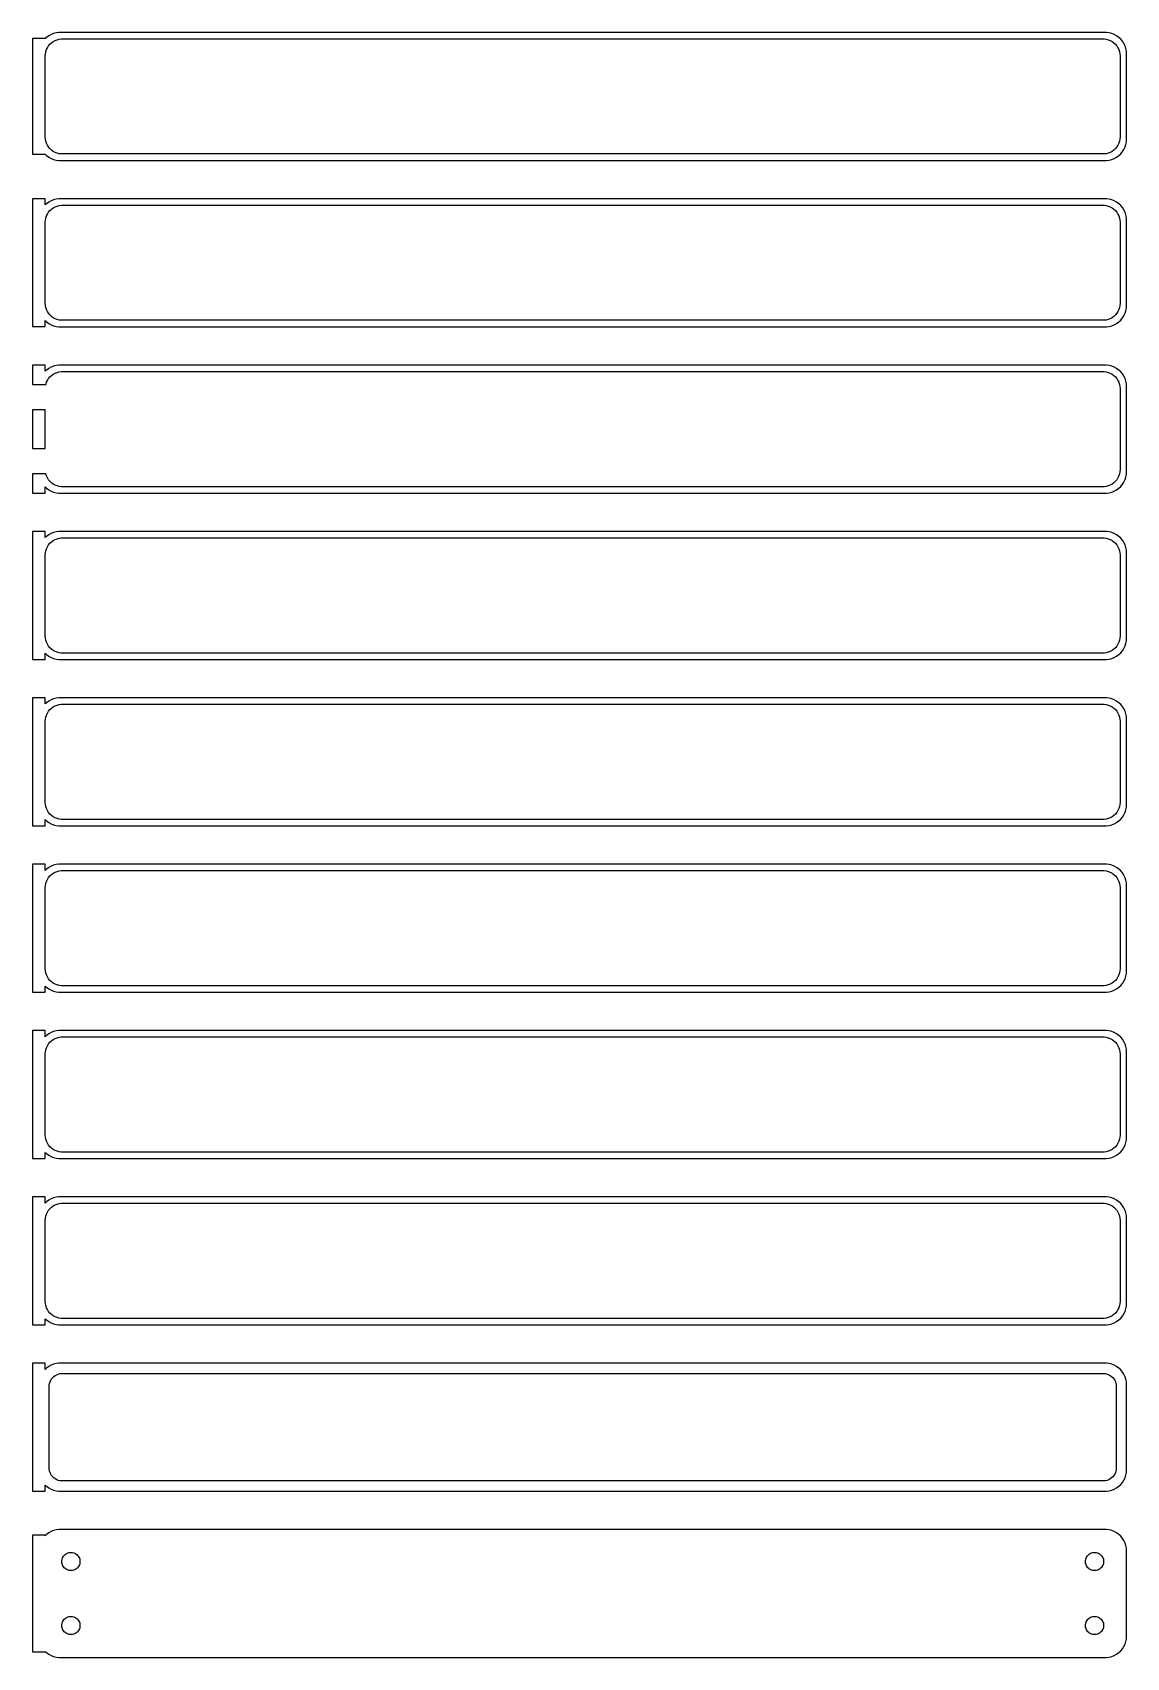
# Model space of a CAD drawing. Header units: metres. Extents: x -129 to 128, y 375 to 756.
import ezdxf

# ---------------------------------------------------------------- set-up
doc = ezdxf.new("R2010")
doc.units = ezdxf.units.M

msp = doc.modelspace()

# ---------------------------------------------------------------- linework, layer by layer
for p, q in [((-126, 754.559), (-129, 754.559)), ((-129, 754.559), (-129, 727.441)), ((-125.687, 754.853), (-126, 754.559)), ((-125.179, 755.222), (-125.687, 754.853)), ((-124.629, 755.524), (-125.179, 755.222)), ((-124.045, 755.755), (-124.629, 755.524)), ((-123.437, 755.911), (-124.045, 755.755)), ((-122.814, 755.99), (-123.437, 755.911)), ((-123.236, 754.304), (-122.75, 754.429)), ((122.814, 755.99), (-122.814, 755.99)), ((-122.75, 754.429), (-122.251, 754.492)), ((-122.251, 754.492), (122.251, 754.492)), ((122.251, 754.492), (122.75, 754.429)), ((122.75, 754.429), (123.236, 754.304)), ((123.437, 755.911), (122.814, 755.99)), ((124.045, 755.755), (123.437, 755.911)), ((124.629, 755.524), (124.045, 755.755)), ((125.179, 755.222), (124.629, 755.524)), ((125.687, 754.853), (125.179, 755.222)), ((126.145, 754.423), (125.687, 754.853)), ((126.545, 753.939), (126.145, 754.423)), ((-126, 750.5), (-125.968, 751.001)), ((-125.968, 751.001), (-125.874, 751.495)), ((-125.874, 751.495), (-125.719, 751.972)), ((-125.719, 751.972), (-125.505, 752.427)), ((-125.505, 752.427), (-125.236, 752.851)), ((-125.236, 752.851), (-124.916, 753.238)), ((-124.916, 753.238), (-124.55, 753.582)), ((-124.55, 753.582), (-124.143, 753.877)), ((-124.143, 753.877), (-123.703, 754.119)), ((-123.703, 754.119), (-123.236, 754.304)), ((123.236, 754.304), (123.703, 754.119)), ((123.703, 754.119), (124.143, 753.877)), ((124.143, 753.877), (124.55, 753.582)), ((124.55, 753.582), (124.916, 753.238)), ((124.916, 753.238), (125.236, 752.851)), ((125.236, 752.851), (125.505, 752.427)), ((125.505, 752.427), (125.719, 751.972)), ((125.719, 751.972), (125.874, 751.495)), ((125.874, 751.495), (125.968, 751.001)), ((125.968, 751.001), (126, 750.5)), ((126.882, 753.409), (126.545, 753.939)), ((127.149, 752.841), (126.882, 753.409)), ((127.343, 752.243), (127.149, 752.841)), ((127.461, 751.627), (127.343, 752.243)), ((127.5, 751), (127.461, 751.627)), ((127.5, 731), (127.5, 751)), ((-126, 731.5), (-126, 750.5)), ((126, 750.5), (126, 731.5)), ((-125.968, 730.999), (-126, 731.5)), ((126, 731.5), (125.968, 730.999)), ((-125.874, 730.505), (-125.968, 730.999)), ((-125.719, 730.028), (-125.874, 730.505)), ((-125.505, 729.573), (-125.719, 730.028)), ((-125.236, 729.149), (-125.505, 729.573)), ((-124.916, 728.762), (-125.236, 729.149)), ((-124.55, 728.418), (-124.916, 728.762)), ((-124.143, 728.123), (-124.55, 728.418)), ((-123.703, 727.881), (-124.143, 728.123)), ((-123.236, 727.696), (-123.703, 727.881)), ((-122.75, 727.571), (-123.236, 727.696)), ((123.236, 727.696), (122.75, 727.571)), ((123.703, 727.881), (123.236, 727.696)), ((124.143, 728.123), (123.703, 727.881)), ((124.55, 728.418), (124.143, 728.123)), ((124.916, 728.762), (124.55, 728.418)), ((125.236, 729.149), (124.916, 728.762)), ((125.505, 729.573), (125.236, 729.149)), ((125.719, 730.028), (125.505, 729.573)), ((125.874, 730.505), (125.719, 730.028)), ((125.968, 730.999), (125.874, 730.505)), ((126.145, 727.577), (126.545, 728.061)), ((126.545, 728.061), (126.882, 728.591)), ((126.882, 728.591), (127.149, 729.159)), ((127.149, 729.159), (127.343, 729.757)), ((127.343, 729.757), (127.461, 730.373)), ((127.461, 730.373), (127.5, 731)), ((-129, 727.441), (-126, 727.441)), ((-126, 727.441), (-125.687, 727.147)), ((-125.687, 727.147), (-125.179, 726.778)), ((-125.179, 726.778), (-124.629, 726.476)), ((-124.629, 726.476), (-124.045, 726.245)), ((-124.045, 726.245), (-123.437, 726.089)), ((-123.437, 726.089), (-122.814, 726.01)), ((-122.814, 726.01), (122.814, 726.01)), ((-122.251, 727.508), (-122.75, 727.571)), ((122.251, 727.508), (-122.251, 727.508)), ((122.75, 727.571), (122.251, 727.508)), ((122.814, 726.01), (123.437, 726.089)), ((123.437, 726.089), (124.045, 726.245)), ((124.045, 726.245), (124.629, 726.476)), ((124.629, 726.476), (125.179, 726.778)), ((125.179, 726.778), (125.687, 727.147)), ((125.687, 727.147), (126.145, 727.577)), ((-126, 716.967), (-129, 716.967)), ((-129, 716.967), (-129, 687.033)), ((-126, 715.559), (-126, 716.967)), ((-124.629, 716.524), (-125.179, 716.222)), ((-124.045, 716.755), (-124.629, 716.524)), ((-123.437, 716.911), (-124.045, 716.755)), ((-122.814, 716.99), (-123.437, 716.911)), ((122.814, 716.99), (-122.814, 716.99)), ((123.437, 716.911), (122.814, 716.99)), ((124.045, 716.755), (123.437, 716.911)), ((124.629, 716.524), (124.045, 716.755)), ((125.179, 716.222), (124.629, 716.524)), ((-125.687, 715.853), (-126, 715.559)), ((-125.968, 712.001), (-125.874, 712.495)), ((-125.874, 712.495), (-125.719, 712.972)), ((-125.719, 712.972), (-125.505, 713.427)), ((-125.179, 716.222), (-125.687, 715.853)), ((-125.505, 713.427), (-125.236, 713.851)), ((-125.236, 713.851), (-124.916, 714.238)), ((-124.916, 714.238), (-124.55, 714.582)), ((-124.55, 714.582), (-124.143, 714.877)), ((-124.143, 714.877), (-123.703, 715.119)), ((-123.703, 715.119), (-123.236, 715.304)), ((-123.236, 715.304), (-122.75, 715.429)), ((-122.75, 715.429), (-122.251, 715.492)), ((-122.251, 715.492), (122.251, 715.492)), ((122.251, 715.492), (122.75, 715.429)), ((122.75, 715.429), (123.236, 715.304)), ((123.236, 715.304), (123.703, 715.119)), ((123.703, 715.119), (124.143, 714.877)), ((124.143, 714.877), (124.55, 714.582)), ((124.55, 714.582), (124.916, 714.238)), ((124.916, 714.238), (125.236, 713.851)), ((125.687, 715.853), (125.179, 716.222)), ((125.236, 713.851), (125.505, 713.427)), ((125.505, 713.427), (125.719, 712.972)), ((126.145, 715.423), (125.687, 715.853)), ((125.719, 712.972), (125.874, 712.495)), ((125.874, 712.495), (125.968, 712.001)), ((126.545, 714.939), (126.145, 715.423)), ((126.882, 714.409), (126.545, 714.939)), ((127.149, 713.841), (126.882, 714.409)), ((127.343, 713.243), (127.149, 713.841)), ((127.461, 712.627), (127.343, 713.243)), ((127.5, 712), (127.461, 712.627)), ((-126, 711.5), (-125.968, 712.001)), ((-126, 692.5), (-126, 711.5)), ((125.968, 712.001), (126, 711.5)), ((126, 711.5), (126, 692.5)), ((127.5, 692), (127.5, 712)), ((-125.968, 691.999), (-126, 692.5)), ((-125.874, 691.505), (-125.968, 691.999)), ((-125.719, 691.028), (-125.874, 691.505)), ((-125.505, 690.573), (-125.719, 691.028)), ((-125.236, 690.149), (-125.505, 690.573)), ((-124.916, 689.762), (-125.236, 690.149)), ((-124.55, 689.418), (-124.916, 689.762)), ((124.916, 689.762), (124.55, 689.418)), ((125.236, 690.149), (124.916, 689.762)), ((125.505, 690.573), (125.236, 690.149)), ((125.719, 691.028), (125.505, 690.573)), ((125.874, 691.505), (125.719, 691.028)), ((125.968, 691.999), (125.874, 691.505)), ((126, 692.5), (125.968, 691.999)), ((126.545, 689.061), (126.882, 689.591)), ((126.882, 689.591), (127.149, 690.159)), ((127.149, 690.159), (127.343, 690.757)), ((127.343, 690.757), (127.461, 691.373)), ((127.461, 691.373), (127.5, 692)), ((-129, 687.033), (-126, 687.033)), ((-126, 687.033), (-126, 688.441)), ((-126, 688.441), (-125.687, 688.147)), ((-125.687, 688.147), (-125.179, 687.778)), ((-125.179, 687.778), (-124.629, 687.476)), ((-124.629, 687.476), (-124.045, 687.245)), ((-124.143, 689.123), (-124.55, 689.418)), ((-123.703, 688.881), (-124.143, 689.123)), ((-124.045, 687.245), (-123.437, 687.089)), ((-123.236, 688.696), (-123.703, 688.881)), ((-123.437, 687.089), (-122.814, 687.01)), ((-122.75, 688.571), (-123.236, 688.696)), ((-122.814, 687.01), (122.814, 687.01)), ((-122.251, 688.508), (-122.75, 688.571)), ((122.251, 688.508), (-122.251, 688.508)), ((122.75, 688.571), (122.251, 688.508)), ((123.236, 688.696), (122.75, 688.571)), ((122.814, 687.01), (123.437, 687.089)), ((123.703, 688.881), (123.236, 688.696)), ((123.437, 687.089), (124.045, 687.245)), ((124.143, 689.123), (123.703, 688.881)), ((124.045, 687.245), (124.629, 687.476)), ((124.55, 689.418), (124.143, 689.123)), ((124.629, 687.476), (125.179, 687.778)), ((125.179, 687.778), (125.687, 688.147)), ((125.687, 688.147), (126.145, 688.577)), ((126.145, 688.577), (126.545, 689.061)), ((-126, 677.99), (-129, 677.99)), ((-129, 677.99), (-129, 673.494)), ((-126, 676.559), (-126, 677.99)), ((-125.687, 676.853), (-126, 676.559)), ((-125.719, 673.972), (-125.505, 674.427)), ((-125.179, 677.222), (-125.687, 676.853)), ((-125.505, 674.427), (-125.236, 674.851)), ((-125.236, 674.851), (-124.916, 675.238)), ((-124.629, 677.524), (-125.179, 677.222)), ((-124.916, 675.238), (-124.55, 675.582)), ((-124.045, 677.755), (-124.629, 677.524)), ((-124.55, 675.582), (-124.143, 675.877)), ((-124.143, 675.877), (-123.703, 676.119)), ((-123.437, 677.911), (-124.045, 677.755)), ((-123.703, 676.119), (-123.236, 676.304)), ((-122.814, 677.99), (-123.437, 677.911)), ((-123.236, 676.304), (-122.75, 676.429)), ((122.814, 677.99), (-122.814, 677.99)), ((-122.75, 676.429), (-122.251, 676.492)), ((-122.251, 676.492), (122.251, 676.492)), ((122.251, 676.492), (122.75, 676.429)), ((122.75, 676.429), (123.236, 676.304)), ((123.437, 677.911), (122.814, 677.99)), ((123.236, 676.304), (123.703, 676.119)), ((124.045, 677.755), (123.437, 677.911)), ((123.703, 676.119), (124.143, 675.877)), ((124.629, 677.524), (124.045, 677.755)), ((124.143, 675.877), (124.55, 675.582)), ((124.55, 675.582), (124.916, 675.238)), ((125.179, 677.222), (124.629, 677.524)), ((124.916, 675.238), (125.236, 674.851)), ((125.687, 676.853), (125.179, 677.222)), ((125.236, 674.851), (125.505, 674.427)), ((125.505, 674.427), (125.719, 673.972)), ((126.145, 676.423), (125.687, 676.853)), ((126.545, 675.939), (126.145, 676.423)), ((126.882, 675.409), (126.545, 675.939)), ((127.149, 674.841), (126.882, 675.409)), ((127.343, 674.243), (127.149, 674.841)), ((-129, 673.494), (-125.874, 673.494)), ((-125.874, 673.495), (-125.719, 673.972)), ((-125.874, 673.494), (-125.874, 673.495)), ((125.719, 673.972), (125.874, 673.495)), ((125.874, 673.495), (125.968, 673.001)), ((125.968, 673.001), (126, 672.5)), ((126, 672.5), (126, 653.5)), ((127.461, 673.627), (127.343, 674.243)), ((127.5, 673), (127.461, 673.627)), ((127.5, 653), (127.5, 673)), ((-126, 667.506), (-129, 667.506)), ((-129, 667.506), (-129, 658.494)), ((-126, 658.494), (-126, 667.506)), ((-129, 658.494), (-126, 658.494)), ((-125.874, 652.506), (-129, 652.506)), ((-129, 652.506), (-129, 648.01)), ((-125.874, 652.505), (-125.874, 652.506)), ((-125.719, 652.028), (-125.874, 652.505)), ((-125.505, 651.573), (-125.719, 652.028)), ((-125.236, 651.149), (-125.505, 651.573)), ((125.505, 651.573), (125.236, 651.149)), ((125.719, 652.028), (125.505, 651.573)), ((125.874, 652.505), (125.719, 652.028)), ((125.968, 652.999), (125.874, 652.505)), ((126, 653.5), (125.968, 652.999)), ((127.149, 651.159), (127.343, 651.757)), ((127.343, 651.757), (127.461, 652.373)), ((127.461, 652.373), (127.5, 653)), ((-129, 648.01), (-126, 648.01)), ((-126, 649.441), (-125.687, 649.147)), ((-126, 648.01), (-126, 649.441)), ((-125.687, 649.147), (-125.179, 648.778)), ((-124.916, 650.762), (-125.236, 651.149)), ((-125.179, 648.778), (-124.629, 648.476)), ((-124.55, 650.418), (-124.916, 650.762)), ((-124.629, 648.476), (-124.045, 648.245)), ((-124.143, 650.123), (-124.55, 650.418)), ((-123.703, 649.881), (-124.143, 650.123)), ((-124.045, 648.245), (-123.437, 648.089)), ((-123.236, 649.696), (-123.703, 649.881)), ((-123.437, 648.089), (-122.814, 648.01)), ((-122.75, 649.571), (-123.236, 649.696)), ((-122.814, 648.01), (122.814, 648.01)), ((-122.251, 649.508), (-122.75, 649.571)), ((122.251, 649.508), (-122.251, 649.508)), ((122.75, 649.571), (122.251, 649.508)), ((123.236, 649.696), (122.75, 649.571)), ((122.814, 648.01), (123.437, 648.089)), ((123.703, 649.881), (123.236, 649.696)), ((123.437, 648.089), (124.045, 648.245)), ((124.143, 650.123), (123.703, 649.881)), ((124.045, 648.245), (124.629, 648.476)), ((124.55, 650.418), (124.143, 650.123)), ((124.916, 650.762), (124.55, 650.418)), ((124.629, 648.476), (125.179, 648.778)), ((125.236, 651.149), (124.916, 650.762)), ((125.179, 648.778), (125.687, 649.147)), ((125.687, 649.147), (126.145, 649.577)), ((126.145, 649.577), (126.545, 650.061)), ((126.545, 650.061), (126.882, 650.591)), ((126.882, 650.591), (127.149, 651.159)), ((-126, 638.99), (-129, 638.99)), ((-129, 638.99), (-129, 609.01)), ((-126, 637.559), (-126, 638.99)), ((-125.687, 637.853), (-126, 637.559)), ((-125.179, 638.222), (-125.687, 637.853)), ((-125.236, 635.851), (-124.916, 636.238)), ((-124.629, 638.524), (-125.179, 638.222)), ((-124.916, 636.238), (-124.55, 636.582)), ((-124.045, 638.755), (-124.629, 638.524)), ((-124.55, 636.582), (-124.143, 636.877)), ((-124.143, 636.877), (-123.703, 637.119)), ((-123.437, 638.911), (-124.045, 638.755)), ((-123.703, 637.119), (-123.236, 637.304)), ((-122.814, 638.99), (-123.437, 638.911)), ((-123.236, 637.304), (-122.75, 637.429)), ((122.814, 638.99), (-122.814, 638.99)), ((-122.75, 637.429), (-122.251, 637.492)), ((-122.251, 637.492), (122.251, 637.492)), ((122.251, 637.492), (122.75, 637.429)), ((122.75, 637.429), (123.236, 637.304)), ((123.437, 638.911), (122.814, 638.99)), ((123.236, 637.304), (123.703, 637.119)), ((124.045, 638.755), (123.437, 638.911)), ((123.703, 637.119), (124.143, 636.877)), ((124.629, 638.524), (124.045, 638.755)), ((124.143, 636.877), (124.55, 636.582)), ((124.55, 636.582), (124.916, 636.238)), ((125.179, 638.222), (124.629, 638.524)), ((124.916, 636.238), (125.236, 635.851)), ((125.687, 637.853), (125.179, 638.222)), ((126.145, 637.423), (125.687, 637.853)), ((126.545, 636.939), (126.145, 637.423)), ((126.882, 636.409), (126.545, 636.939)), ((127.149, 635.841), (126.882, 636.409)), ((-126, 633.5), (-125.968, 634.001)), ((-126, 614.5), (-126, 633.5)), ((-125.968, 634.001), (-125.874, 634.495)), ((-125.874, 634.495), (-125.719, 634.972)), ((-125.719, 634.972), (-125.505, 635.427)), ((-125.505, 635.427), (-125.236, 635.851)), ((125.236, 635.851), (125.505, 635.427)), ((125.505, 635.427), (125.719, 634.972)), ((125.719, 634.972), (125.874, 634.495)), ((125.874, 634.495), (125.968, 634.001)), ((125.968, 634.001), (126, 633.5)), ((126, 633.5), (126, 614.5)), ((127.343, 635.243), (127.149, 635.841)), ((127.461, 634.627), (127.343, 635.243)), ((127.5, 634), (127.461, 634.627)), ((127.5, 614), (127.5, 634)), ((-125.968, 613.999), (-126, 614.5)), ((-125.874, 613.505), (-125.968, 613.999)), ((-125.719, 613.028), (-125.874, 613.505)), ((125.874, 613.505), (125.719, 613.028)), ((125.968, 613.999), (125.874, 613.505)), ((126, 614.5), (125.968, 613.999)), ((127.461, 613.373), (127.5, 614)), ((-126, 610.441), (-125.687, 610.147)), ((-126, 609.01), (-126, 610.441)), ((-125.505, 612.573), (-125.719, 613.028)), ((-125.687, 610.147), (-125.179, 609.778)), ((-125.236, 612.149), (-125.505, 612.573)), ((-124.916, 611.762), (-125.236, 612.149)), ((-125.179, 609.778), (-124.629, 609.476)), ((-124.55, 611.418), (-124.916, 611.762)), ((-124.143, 611.123), (-124.55, 611.418)), ((-123.703, 610.881), (-124.143, 611.123)), ((-123.236, 610.696), (-123.703, 610.881)), ((-122.75, 610.571), (-123.236, 610.696)), ((-122.251, 610.508), (-122.75, 610.571)), ((122.251, 610.508), (-122.251, 610.508)), ((122.75, 610.571), (122.251, 610.508)), ((123.236, 610.696), (122.75, 610.571)), ((123.703, 610.881), (123.236, 610.696)), ((124.143, 611.123), (123.703, 610.881)), ((124.55, 611.418), (124.143, 611.123)), ((124.916, 611.762), (124.55, 611.418)), ((124.629, 609.476), (125.179, 609.778)), ((125.236, 612.149), (124.916, 611.762)), ((125.179, 609.778), (125.687, 610.147)), ((125.505, 612.573), (125.236, 612.149)), ((125.719, 613.028), (125.505, 612.573)), ((125.687, 610.147), (126.145, 610.577)), ((126.145, 610.577), (126.545, 611.061)), ((126.545, 611.061), (126.882, 611.591)), ((126.882, 611.591), (127.149, 612.159)), ((127.149, 612.159), (127.343, 612.757)), ((127.343, 612.757), (127.461, 613.373)), ((-129, 609.01), (-126, 609.01)), ((-124.629, 609.476), (-124.045, 609.245)), ((-124.045, 609.245), (-123.437, 609.089)), ((-123.437, 609.089), (-122.814, 609.01)), ((-122.814, 609.01), (122.814, 609.01)), ((122.814, 609.01), (123.437, 609.089)), ((123.437, 609.089), (124.045, 609.245)), ((124.045, 609.245), (124.629, 609.476)), ((-126, 599.99), (-129, 599.99)), ((-129, 599.99), (-129, 570.01)), ((-126, 598.559), (-126, 599.99)), ((-125.687, 598.853), (-126, 598.559)), ((-125.179, 599.222), (-125.687, 598.853)), ((-124.629, 599.524), (-125.179, 599.222)), ((-124.045, 599.755), (-124.629, 599.524)), ((-123.437, 599.911), (-124.045, 599.755)), ((-123.703, 598.119), (-123.236, 598.304)), ((-122.814, 599.99), (-123.437, 599.911)), ((-123.236, 598.304), (-122.75, 598.429)), ((122.814, 599.99), (-122.814, 599.99)), ((-122.75, 598.429), (-122.251, 598.492)), ((-122.251, 598.492), (122.251, 598.492)), ((122.251, 598.492), (122.75, 598.429)), ((122.75, 598.429), (123.236, 598.304)), ((123.437, 599.911), (122.814, 599.99)), ((123.236, 598.304), (123.703, 598.119)), ((124.045, 599.755), (123.437, 599.911)), ((124.629, 599.524), (124.045, 599.755)), ((125.179, 599.222), (124.629, 599.524)), ((125.687, 598.853), (125.179, 599.222)), ((126.145, 598.423), (125.687, 598.853)), ((126.545, 597.939), (126.145, 598.423)), ((-126, 594.5), (-125.968, 595.001)), ((-126, 575.5), (-126, 594.5)), ((-125.968, 595.001), (-125.874, 595.495)), ((-125.874, 595.495), (-125.719, 595.972)), ((-125.719, 595.972), (-125.505, 596.427)), ((-125.505, 596.427), (-125.236, 596.851)), ((-125.236, 596.851), (-124.916, 597.238)), ((-124.916, 597.238), (-124.55, 597.582)), ((-124.55, 597.582), (-124.143, 597.877)), ((-124.143, 597.877), (-123.703, 598.119)), ((123.703, 598.119), (124.143, 597.877)), ((124.143, 597.877), (124.55, 597.582)), ((124.55, 597.582), (124.916, 597.238)), ((124.916, 597.238), (125.236, 596.851)), ((125.236, 596.851), (125.505, 596.427)), ((125.505, 596.427), (125.719, 595.972)), ((125.719, 595.972), (125.874, 595.495)), ((125.874, 595.495), (125.968, 595.001)), ((125.968, 595.001), (126, 594.5)), ((126, 594.5), (126, 575.5)), ((126.882, 597.409), (126.545, 597.939)), ((127.149, 596.841), (126.882, 597.409)), ((127.343, 596.243), (127.149, 596.841)), ((127.461, 595.627), (127.343, 596.243)), ((127.5, 595), (127.461, 595.627)), ((127.5, 575), (127.5, 595)), ((-125.968, 574.999), (-126, 575.5)), ((126, 575.5), (125.968, 574.999)), ((-125.874, 574.505), (-125.968, 574.999)), ((-125.719, 574.028), (-125.874, 574.505)), ((-125.505, 573.573), (-125.719, 574.028)), ((-125.236, 573.149), (-125.505, 573.573)), ((-124.916, 572.762), (-125.236, 573.149)), ((-124.55, 572.418), (-124.916, 572.762)), ((-124.143, 572.123), (-124.55, 572.418)), ((-123.703, 571.881), (-124.143, 572.123)), ((-123.236, 571.696), (-123.703, 571.881)), ((-122.75, 571.571), (-123.236, 571.696)), ((-122.251, 571.508), (-122.75, 571.571)), ((122.251, 571.508), (-122.251, 571.508)), ((122.75, 571.571), (122.251, 571.508)), ((123.236, 571.696), (122.75, 571.571)), ((123.703, 571.881), (123.236, 571.696)), ((124.143, 572.123), (123.703, 571.881)), ((124.55, 572.418), (124.143, 572.123)), ((124.916, 572.762), (124.55, 572.418)), ((125.236, 573.149), (124.916, 572.762)), ((125.505, 573.573), (125.236, 573.149)), ((125.719, 574.028), (125.505, 573.573)), ((125.687, 571.147), (126.145, 571.577)), ((125.874, 574.505), (125.719, 574.028)), ((125.968, 574.999), (125.874, 574.505)), ((126.145, 571.577), (126.545, 572.061)), ((126.545, 572.061), (126.882, 572.591)), ((126.882, 572.591), (127.149, 573.159)), ((127.149, 573.159), (127.343, 573.757)), ((127.343, 573.757), (127.461, 574.373)), ((127.461, 574.373), (127.5, 575)), ((-129, 570.01), (-126, 570.01)), ((-126, 571.441), (-125.687, 571.147)), ((-126, 570.01), (-126, 571.441)), ((-125.687, 571.147), (-125.179, 570.778)), ((-125.179, 570.778), (-124.629, 570.476)), ((-124.629, 570.476), (-124.045, 570.245)), ((-124.045, 570.245), (-123.437, 570.089)), ((-123.437, 570.089), (-122.814, 570.01)), ((-122.814, 570.01), (122.814, 570.01)), ((122.814, 570.01), (123.437, 570.089)), ((123.437, 570.089), (124.045, 570.245)), ((124.045, 570.245), (124.629, 570.476)), ((124.629, 570.476), (125.179, 570.778)), ((125.179, 570.778), (125.687, 571.147)), ((-126, 560.99), (-129, 560.99)), ((-129, 560.99), (-129, 531.01)), ((-126, 559.559), (-126, 560.99)), ((-125.179, 560.222), (-125.687, 559.853)), ((-124.629, 560.524), (-125.179, 560.222)), ((-124.045, 560.755), (-124.629, 560.524)), ((-123.437, 560.911), (-124.045, 560.755)), ((-122.814, 560.99), (-123.437, 560.911)), ((122.814, 560.99), (-122.814, 560.99)), ((123.437, 560.911), (122.814, 560.99)), ((124.045, 560.755), (123.437, 560.911)), ((124.629, 560.524), (124.045, 560.755)), ((125.179, 560.222), (124.629, 560.524)), ((125.687, 559.853), (125.179, 560.222)), ((-125.687, 559.853), (-126, 559.559)), ((-125.968, 556.001), (-125.874, 556.495)), ((-125.874, 556.495), (-125.719, 556.972)), ((-125.719, 556.972), (-125.505, 557.427)), ((-125.505, 557.427), (-125.236, 557.851)), ((-125.236, 557.851), (-124.916, 558.238)), ((-124.916, 558.238), (-124.55, 558.582)), ((-124.55, 558.582), (-124.143, 558.877)), ((-124.143, 558.877), (-123.703, 559.119)), ((-123.703, 559.119), (-123.236, 559.304)), ((-123.236, 559.304), (-122.75, 559.429)), ((-122.75, 559.429), (-122.251, 559.492)), ((-122.251, 559.492), (122.251, 559.492)), ((122.251, 559.492), (122.75, 559.429)), ((122.75, 559.429), (123.236, 559.304)), ((123.236, 559.304), (123.703, 559.119)), ((123.703, 559.119), (124.143, 558.877)), ((124.143, 558.877), (124.55, 558.582)), ((124.55, 558.582), (124.916, 558.238)), ((124.916, 558.238), (125.236, 557.851)), ((125.236, 557.851), (125.505, 557.427)), ((125.505, 557.427), (125.719, 556.972)), ((126.145, 559.423), (125.687, 559.853)), ((125.719, 556.972), (125.874, 556.495)), ((125.874, 556.495), (125.968, 556.001)), ((126.545, 558.939), (126.145, 559.423)), ((126.882, 558.409), (126.545, 558.939)), ((127.149, 557.841), (126.882, 558.409)), ((127.343, 557.243), (127.149, 557.841)), ((127.461, 556.627), (127.343, 557.243)), ((127.5, 556), (127.461, 556.627)), ((-126, 555.5), (-125.968, 556.001)), ((-126, 536.5), (-126, 555.5)), ((125.968, 556.001), (126, 555.5)), ((126, 555.5), (126, 536.5)), ((127.5, 536), (127.5, 556)), ((-125.968, 535.999), (-126, 536.5)), ((-125.874, 535.505), (-125.968, 535.999)), ((-125.719, 535.028), (-125.874, 535.505)), ((-125.505, 534.573), (-125.719, 535.028)), ((-125.236, 534.149), (-125.505, 534.573)), ((-124.916, 533.762), (-125.236, 534.149)), ((-124.55, 533.418), (-124.916, 533.762)), ((-124.143, 533.123), (-124.55, 533.418)), ((124.55, 533.418), (124.143, 533.123)), ((124.916, 533.762), (124.55, 533.418)), ((125.236, 534.149), (124.916, 533.762)), ((125.505, 534.573), (125.236, 534.149)), ((125.719, 535.028), (125.505, 534.573)), ((125.874, 535.505), (125.719, 535.028)), ((125.968, 535.999), (125.874, 535.505)), ((126, 536.5), (125.968, 535.999)), ((126.545, 533.061), (126.882, 533.591)), ((126.882, 533.591), (127.149, 534.159)), ((127.149, 534.159), (127.343, 534.757)), ((127.343, 534.757), (127.461, 535.373)), ((127.461, 535.373), (127.5, 536)), ((-129, 531.01), (-126, 531.01)), ((-126, 532.441), (-125.687, 532.147)), ((-126, 531.01), (-126, 532.441)), ((-125.687, 532.147), (-125.179, 531.778)), ((-125.179, 531.778), (-124.629, 531.476)), ((-124.629, 531.476), (-124.045, 531.245)), ((-123.703, 532.881), (-124.143, 533.123)), ((-124.045, 531.245), (-123.437, 531.089)), ((-123.236, 532.696), (-123.703, 532.881)), ((-123.437, 531.089), (-122.814, 531.01)), ((-122.75, 532.571), (-123.236, 532.696)), ((-122.814, 531.01), (122.814, 531.01)), ((-122.251, 532.508), (-122.75, 532.571)), ((122.251, 532.508), (-122.251, 532.508)), ((122.75, 532.571), (122.251, 532.508)), ((123.236, 532.696), (122.75, 532.571)), ((122.814, 531.01), (123.437, 531.089)), ((123.703, 532.881), (123.236, 532.696)), ((123.437, 531.089), (124.045, 531.245)), ((124.143, 533.123), (123.703, 532.881)), ((124.045, 531.245), (124.629, 531.476)), ((124.629, 531.476), (125.179, 531.778)), ((125.179, 531.778), (125.687, 532.147)), ((125.687, 532.147), (126.145, 532.577)), ((126.145, 532.577), (126.545, 533.061)), ((-126, 521.99), (-129, 521.99)), ((-129, 521.99), (-129, 492.01)), ((-126, 520.559), (-126, 521.99)), ((-122.814, 521.99), (-123.437, 521.911)), ((122.814, 521.99), (-122.814, 521.99)), ((123.437, 521.911), (122.814, 521.99)), ((-125.687, 520.853), (-126, 520.559)), ((-125.719, 517.972), (-125.505, 518.427)), ((-125.179, 521.222), (-125.687, 520.853)), ((-125.505, 518.427), (-125.236, 518.851)), ((-125.236, 518.851), (-124.916, 519.238)), ((-124.629, 521.524), (-125.179, 521.222)), ((-124.916, 519.238), (-124.55, 519.582)), ((-124.045, 521.755), (-124.629, 521.524)), ((-124.55, 519.582), (-124.143, 519.877)), ((-124.143, 519.877), (-123.703, 520.119)), ((-123.437, 521.911), (-124.045, 521.755)), ((-123.703, 520.119), (-123.236, 520.304)), ((-123.236, 520.304), (-122.75, 520.429)), ((-122.75, 520.429), (-122.251, 520.492)), ((-122.251, 520.492), (122.251, 520.492)), ((122.251, 520.492), (122.75, 520.429)), ((122.75, 520.429), (123.236, 520.304)), ((123.236, 520.304), (123.703, 520.119)), ((124.045, 521.755), (123.437, 521.911)), ((123.703, 520.119), (124.143, 519.877)), ((124.629, 521.524), (124.045, 521.755)), ((124.143, 519.877), (124.55, 519.582)), ((124.55, 519.582), (124.916, 519.238)), ((125.179, 521.222), (124.629, 521.524)), ((124.916, 519.238), (125.236, 518.851)), ((125.687, 520.853), (125.179, 521.222)), ((125.236, 518.851), (125.505, 518.427)), ((125.505, 518.427), (125.719, 517.972)), ((126.145, 520.423), (125.687, 520.853)), ((126.545, 519.939), (126.145, 520.423)), ((126.882, 519.409), (126.545, 519.939)), ((127.149, 518.841), (126.882, 519.409)), ((127.343, 518.243), (127.149, 518.841)), ((127.461, 517.627), (127.343, 518.243)), ((-126, 516.5), (-125.968, 517.001)), ((-126, 497.5), (-126, 516.5)), ((-125.968, 517.001), (-125.874, 517.495)), ((-125.874, 517.495), (-125.719, 517.972)), ((125.719, 517.972), (125.874, 517.495)), ((125.874, 517.495), (125.968, 517.001)), ((125.968, 517.001), (126, 516.5)), ((126, 516.5), (126, 497.5)), ((127.5, 517), (127.461, 517.627)), ((127.5, 497), (127.5, 517)), ((-125.968, 496.999), (-126, 497.5)), ((-125.874, 496.505), (-125.968, 496.999)), ((-125.719, 496.028), (-125.874, 496.505)), ((-125.505, 495.573), (-125.719, 496.028)), ((-125.236, 495.149), (-125.505, 495.573)), ((125.505, 495.573), (125.236, 495.149)), ((125.719, 496.028), (125.505, 495.573)), ((125.874, 496.505), (125.719, 496.028)), ((125.968, 496.999), (125.874, 496.505)), ((126, 497.5), (125.968, 496.999)), ((127.149, 495.159), (127.343, 495.757)), ((127.343, 495.757), (127.461, 496.373)), ((127.461, 496.373), (127.5, 497)), ((-129, 492.01), (-126, 492.01)), ((-126, 493.441), (-125.687, 493.147)), ((-126, 492.01), (-126, 493.441)), ((-125.687, 493.147), (-125.179, 492.778)), ((-124.916, 494.762), (-125.236, 495.149)), ((-125.179, 492.778), (-124.629, 492.476)), ((-124.55, 494.418), (-124.916, 494.762)), ((-124.629, 492.476), (-124.045, 492.245)), ((-124.143, 494.123), (-124.55, 494.418)), ((-123.703, 493.881), (-124.143, 494.123)), ((-124.045, 492.245), (-123.437, 492.089)), ((-123.236, 493.696), (-123.703, 493.881)), ((-123.437, 492.089), (-122.814, 492.01)), ((-122.75, 493.571), (-123.236, 493.696)), ((-122.814, 492.01), (122.814, 492.01)), ((-122.251, 493.508), (-122.75, 493.571)), ((122.251, 493.508), (-122.251, 493.508)), ((122.75, 493.571), (122.251, 493.508)), ((123.236, 493.696), (122.75, 493.571)), ((122.814, 492.01), (123.437, 492.089)), ((123.703, 493.881), (123.236, 493.696)), ((123.437, 492.089), (124.045, 492.245)), ((124.143, 494.123), (123.703, 493.881)), ((124.045, 492.245), (124.629, 492.476)), ((124.55, 494.418), (124.143, 494.123)), ((124.916, 494.762), (124.55, 494.418)), ((124.629, 492.476), (125.179, 492.778)), ((125.236, 495.149), (124.916, 494.762)), ((125.179, 492.778), (125.687, 493.147)), ((125.687, 493.147), (126.145, 493.577)), ((126.145, 493.577), (126.545, 494.061)), ((126.545, 494.061), (126.882, 494.591)), ((126.882, 494.591), (127.149, 495.159)), ((-126, 482.99), (-129, 482.99)), ((-129, 482.99), (-129, 453.01)), ((-126, 481.559), (-126, 482.99)), ((-125.687, 481.853), (-126, 481.559)), ((-125.179, 482.222), (-125.687, 481.853)), ((-125.236, 479.851), (-124.916, 480.238)), ((-124.629, 482.524), (-125.179, 482.222)), ((-124.916, 480.238), (-124.55, 480.582)), ((-124.045, 482.755), (-124.629, 482.524)), ((-124.55, 480.582), (-124.143, 480.877)), ((-124.143, 480.877), (-123.703, 481.119)), ((-123.437, 482.911), (-124.045, 482.755)), ((-123.703, 481.119), (-123.236, 481.304)), ((-122.814, 482.99), (-123.437, 482.911)), ((-123.236, 481.304), (-122.75, 481.429)), ((122.814, 482.99), (-122.814, 482.99)), ((-122.75, 481.429), (-122.251, 481.492)), ((-122.251, 481.492), (122.251, 481.492)), ((122.251, 481.492), (122.75, 481.429)), ((122.75, 481.429), (123.236, 481.304)), ((123.437, 482.911), (122.814, 482.99)), ((123.236, 481.304), (123.703, 481.119)), ((124.045, 482.755), (123.437, 482.911)), ((123.703, 481.119), (124.143, 480.877)), ((124.629, 482.524), (124.045, 482.755)), ((124.143, 480.877), (124.55, 480.582)), ((124.55, 480.582), (124.916, 480.238)), ((125.179, 482.222), (124.629, 482.524)), ((124.916, 480.238), (125.236, 479.851)), ((125.687, 481.853), (125.179, 482.222)), ((126.145, 481.423), (125.687, 481.853)), ((126.545, 480.939), (126.145, 481.423)), ((126.882, 480.409), (126.545, 480.939)), ((127.149, 479.841), (126.882, 480.409)), ((-126, 477.5), (-125.968, 478.001)), ((-126, 458.5), (-126, 477.5)), ((-125.968, 478.001), (-125.874, 478.495)), ((-125.874, 478.495), (-125.719, 478.972)), ((-125.719, 478.972), (-125.505, 479.427)), ((-125.505, 479.427), (-125.236, 479.851)), ((125.236, 479.851), (125.505, 479.427)), ((125.505, 479.427), (125.719, 478.972)), ((125.719, 478.972), (125.874, 478.495)), ((125.874, 478.495), (125.968, 478.001)), ((125.968, 478.001), (126, 477.5)), ((126, 477.5), (126, 458.5)), ((127.343, 479.243), (127.149, 479.841)), ((127.461, 478.627), (127.343, 479.243)), ((127.5, 478), (127.461, 478.627)), ((127.5, 458), (127.5, 478)), ((-125.968, 457.999), (-126, 458.5)), ((-125.874, 457.505), (-125.968, 457.999)), ((-125.719, 457.028), (-125.874, 457.505)), ((125.874, 457.505), (125.719, 457.028)), ((125.968, 457.999), (125.874, 457.505)), ((126, 458.5), (125.968, 457.999)), ((127.343, 456.757), (127.461, 457.373)), ((127.461, 457.373), (127.5, 458)), ((-126, 454.441), (-125.687, 454.147)), ((-126, 453.01), (-126, 454.441)), ((-125.505, 456.573), (-125.719, 457.028)), ((-125.687, 454.147), (-125.179, 453.778)), ((-125.236, 456.149), (-125.505, 456.573)), ((-124.916, 455.762), (-125.236, 456.149)), ((-125.179, 453.778), (-124.629, 453.476)), ((-124.55, 455.418), (-124.916, 455.762)), ((-124.629, 453.476), (-124.045, 453.245)), ((-124.143, 455.123), (-124.55, 455.418)), ((-123.703, 454.881), (-124.143, 455.123)), ((-123.236, 454.696), (-123.703, 454.881)), ((-122.75, 454.571), (-123.236, 454.696)), ((-122.251, 454.508), (-122.75, 454.571)), ((122.251, 454.508), (-122.251, 454.508)), ((122.75, 454.571), (122.251, 454.508)), ((123.236, 454.696), (122.75, 454.571)), ((123.703, 454.881), (123.236, 454.696)), ((124.143, 455.123), (123.703, 454.881)), ((124.045, 453.245), (124.629, 453.476)), ((124.55, 455.418), (124.143, 455.123)), ((124.916, 455.762), (124.55, 455.418)), ((124.629, 453.476), (125.179, 453.778)), ((125.236, 456.149), (124.916, 455.762)), ((125.179, 453.778), (125.687, 454.147)), ((125.505, 456.573), (125.236, 456.149)), ((125.719, 457.028), (125.505, 456.573)), ((125.687, 454.147), (126.145, 454.577)), ((126.145, 454.577), (126.545, 455.061)), ((126.545, 455.061), (126.882, 455.591)), ((126.882, 455.591), (127.149, 456.159)), ((127.149, 456.159), (127.343, 456.757)), ((-129, 453.01), (-126, 453.01)), ((-124.045, 453.245), (-123.437, 453.089)), ((-123.437, 453.089), (-122.814, 453.01)), ((-122.814, 453.01), (122.814, 453.01)), ((122.814, 453.01), (123.437, 453.089)), ((123.437, 453.089), (124.045, 453.245)), ((-126, 443.979), (-129, 443.979)), ((-129, 443.979), (-129, 414.021)), ((-126, 442.559), (-126, 443.979)), ((-125.687, 442.853), (-126, 442.559)), ((-125.179, 443.222), (-125.687, 442.853)), ((-124.629, 443.524), (-125.179, 443.222)), ((-124.045, 443.755), (-124.629, 443.524)), ((-123.437, 443.911), (-124.045, 443.755)), ((-122.814, 443.99), (-123.437, 443.911)), ((122.814, 443.99), (-122.814, 443.99)), ((123.437, 443.911), (122.814, 443.99)), ((124.045, 443.755), (123.437, 443.911)), ((124.629, 443.524), (124.045, 443.755)), ((125.179, 443.222), (124.629, 443.524)), ((125.687, 442.853), (125.179, 443.222)), ((126.145, 442.423), (125.687, 442.853)), ((126.545, 441.939), (126.145, 442.423)), ((126.882, 441.409), (126.545, 441.939)), ((-125.113, 438.5), (-125.088, 438.89)), ((-125.113, 419.5), (-125.113, 438.5)), ((-125.088, 438.89), (-125.015, 439.274)), ((-125.015, 439.274), (-124.894, 439.646)), ((-124.894, 439.646), (-124.728, 440)), ((-124.728, 440), (-124.518, 440.33)), ((-124.518, 440.33), (-124.269, 440.631)), ((-124.269, 440.631), (-123.984, 440.899)), ((-123.984, 440.899), (-123.668, 441.128)), ((-123.668, 441.128), (-123.325, 441.317)), ((-123.325, 441.317), (-122.962, 441.461)), ((-122.962, 441.461), (-122.583, 441.558)), ((-122.583, 441.558), (-122.195, 441.607)), ((-122.195, 441.607), (122.195, 441.607)), ((122.195, 441.607), (122.583, 441.558)), ((122.583, 441.558), (122.962, 441.461)), ((122.962, 441.461), (123.325, 441.317)), ((123.325, 441.317), (123.668, 441.128)), ((123.668, 441.128), (123.984, 440.899)), ((123.984, 440.899), (124.269, 440.631)), ((124.269, 440.631), (124.518, 440.33)), ((124.518, 440.33), (124.728, 440)), ((124.728, 440), (124.894, 439.646)), ((124.894, 439.646), (125.015, 439.274)), ((125.015, 439.274), (125.088, 438.89)), ((125.088, 438.89), (125.113, 438.5)), ((125.113, 438.5), (125.113, 419.5)), ((127.149, 440.841), (126.882, 441.409)), ((127.343, 440.243), (127.149, 440.841)), ((127.461, 439.627), (127.343, 440.243)), ((127.5, 439), (127.461, 439.627)), ((127.5, 419), (127.5, 439)), ((-125.088, 419.11), (-125.113, 419.5)), ((-125.015, 418.726), (-125.088, 419.11)), ((125.088, 419.11), (125.015, 418.726)), ((125.113, 419.5), (125.088, 419.11)), ((-126, 414.021), (-126, 415.441)), ((-126, 415.441), (-125.687, 415.147)), ((-124.894, 418.354), (-125.015, 418.726)), ((-124.728, 418), (-124.894, 418.354)), ((-124.518, 417.67), (-124.728, 418)), ((-124.269, 417.369), (-124.518, 417.67)), ((-123.984, 417.101), (-124.269, 417.369)), ((-123.668, 416.872), (-123.984, 417.101)), ((-123.325, 416.683), (-123.668, 416.872)), ((-122.962, 416.539), (-123.325, 416.683)), ((-122.583, 416.442), (-122.962, 416.539)), ((-122.195, 416.393), (-122.583, 416.442)), ((122.195, 416.393), (-122.195, 416.393)), ((122.583, 416.442), (122.195, 416.393)), ((122.962, 416.539), (122.583, 416.442)), ((123.325, 416.683), (122.962, 416.539)), ((123.668, 416.872), (123.325, 416.683)), ((123.984, 417.101), (123.668, 416.872)), ((124.269, 417.369), (123.984, 417.101)), ((124.518, 417.67), (124.269, 417.369)), ((124.728, 418), (124.518, 417.67)), ((124.894, 418.354), (124.728, 418)), ((125.015, 418.726), (124.894, 418.354)), ((125.687, 415.147), (126.145, 415.577)), ((126.145, 415.577), (126.545, 416.061)), ((126.545, 416.061), (126.882, 416.591)), ((126.882, 416.591), (127.149, 417.159)), ((127.149, 417.159), (127.343, 417.757)), ((127.343, 417.757), (127.461, 418.373)), ((127.461, 418.373), (127.5, 419)), ((-129, 414.021), (-126, 414.021)), ((-125.687, 415.147), (-125.179, 414.778)), ((-125.179, 414.778), (-124.629, 414.476)), ((-124.629, 414.476), (-124.045, 414.245)), ((-124.045, 414.245), (-123.437, 414.089)), ((-123.437, 414.089), (-122.814, 414.01)), ((-122.814, 414.01), (122.814, 414.01)), ((122.814, 414.01), (123.437, 414.089)), ((123.437, 414.089), (124.045, 414.245)), ((124.045, 414.245), (124.629, 414.476)), ((124.629, 414.476), (125.179, 414.778)), ((125.179, 414.778), (125.687, 415.147)), ((-125.687, 403.853), (-126, 403.559)), ((-125.179, 404.222), (-125.687, 403.853)), ((-124.629, 404.524), (-125.179, 404.222)), ((-124.045, 404.755), (-124.629, 404.524)), ((-123.437, 404.911), (-124.045, 404.755)), ((-122.814, 404.99), (-123.437, 404.911)), ((122.814, 404.99), (-122.814, 404.99)), ((123.437, 404.911), (122.814, 404.99)), ((124.045, 404.755), (123.437, 404.911)), ((124.629, 404.524), (124.045, 404.755)), ((125.179, 404.222), (124.629, 404.524)), ((125.687, 403.853), (125.179, 404.222)), ((126.145, 403.423), (125.687, 403.853)), ((-126, 403.653), (-129, 403.653)), ((-129, 403.653), (-129, 376.347)), ((-126, 403.559), (-126, 403.653)), ((126.545, 402.939), (126.145, 403.423)), ((126.882, 402.409), (126.545, 402.939)), ((127.149, 401.841), (126.882, 402.409)), ((127.343, 401.243), (127.149, 401.841)), ((127.461, 400.627), (127.343, 401.243)), ((127.5, 400), (127.461, 400.627)), ((-122.135, 397.5), (-122.118, 397.768)), ((-122.118, 397.232), (-122.135, 397.5)), ((-122.118, 397.768), (-122.068, 398.031)), ((-122.068, 396.969), (-122.118, 397.232)), ((-122.068, 398.031), (-121.985, 398.286)), ((-121.985, 396.714), (-122.068, 396.969)), ((-121.985, 398.286), (-121.871, 398.529)), ((-121.871, 396.471), (-121.985, 396.714)), ((-121.871, 398.529), (-121.727, 398.755)), ((-121.727, 396.245), (-121.871, 396.471)), ((-121.727, 398.755), (-121.557, 398.962)), ((-121.557, 396.038), (-121.727, 396.245)), ((-121.557, 398.962), (-121.361, 399.145)), ((-121.361, 399.145), (-121.144, 399.303)), ((-121.144, 399.303), (-120.909, 399.432)), ((-120.909, 399.432), (-120.66, 399.531)), ((-120.66, 399.531), (-120.4, 399.597)), ((-120.4, 399.597), (-120.134, 399.631)), ((-120.134, 399.631), (-119.866, 399.631)), ((-119.866, 399.631), (-119.6, 399.597)), ((-119.6, 399.597), (-119.34, 399.531)), ((-119.34, 399.531), (-119.091, 399.432)), ((-119.091, 399.432), (-118.856, 399.303)), ((-118.856, 399.303), (-118.639, 399.145)), ((-118.639, 399.145), (-118.443, 398.962)), ((-118.443, 398.962), (-118.273, 398.755)), ((-118.273, 396.245), (-118.443, 396.038)), ((-118.273, 398.755), (-118.129, 398.529)), ((-118.129, 396.471), (-118.273, 396.245)), ((-118.129, 398.529), (-118.015, 398.286)), ((-118.015, 396.714), (-118.129, 396.471)), ((-118.015, 398.286), (-117.932, 398.031)), ((-117.932, 396.969), (-118.015, 396.714)), ((-117.932, 398.031), (-117.882, 397.768)), ((-117.882, 397.232), (-117.932, 396.969)), ((-117.882, 397.768), (-117.865, 397.5)), ((-117.865, 397.5), (-117.882, 397.232)), ((117.865, 397.5), (117.882, 397.768)), ((117.882, 397.232), (117.865, 397.5)), ((117.882, 397.768), (117.932, 398.031)), ((117.932, 396.969), (117.882, 397.232)), ((117.932, 398.031), (118.015, 398.286)), ((118.015, 396.714), (117.932, 396.969)), ((118.015, 398.286), (118.129, 398.529)), ((118.129, 396.471), (118.015, 396.714)), ((118.129, 398.529), (118.273, 398.755)), ((118.273, 396.245), (118.129, 396.471)), ((118.273, 398.755), (118.443, 398.962)), ((118.443, 396.038), (118.273, 396.245)), ((118.443, 398.962), (118.639, 399.145)), ((118.639, 399.145), (118.856, 399.303)), ((118.856, 399.303), (119.091, 399.432)), ((119.091, 399.432), (119.34, 399.531)), ((119.34, 399.531), (119.6, 399.597)), ((119.6, 399.597), (119.866, 399.631)), ((119.866, 399.631), (120.134, 399.631)), ((120.134, 399.631), (120.4, 399.597)), ((120.4, 399.597), (120.66, 399.531)), ((120.66, 399.531), (120.909, 399.432)), ((120.909, 399.432), (121.144, 399.303)), ((121.144, 399.303), (121.361, 399.145)), ((121.361, 399.145), (121.557, 398.962)), ((121.557, 398.962), (121.727, 398.755)), ((121.727, 396.245), (121.557, 396.038)), ((121.727, 398.755), (121.871, 398.529)), ((121.871, 396.471), (121.727, 396.245)), ((121.871, 398.529), (121.985, 398.286)), ((121.985, 396.714), (121.871, 396.471)), ((121.985, 398.286), (122.068, 398.031)), ((122.068, 396.969), (121.985, 396.714)), ((122.068, 398.031), (122.118, 397.768)), ((122.118, 397.232), (122.068, 396.969)), ((122.118, 397.768), (122.135, 397.5)), ((122.135, 397.5), (122.118, 397.232)), ((127.5, 380), (127.5, 400)), ((-121.361, 395.855), (-121.557, 396.038)), ((-121.144, 395.697), (-121.361, 395.855)), ((-120.909, 395.568), (-121.144, 395.697)), ((-120.66, 395.469), (-120.909, 395.568)), ((-120.4, 395.403), (-120.66, 395.469)), ((-120.134, 395.369), (-120.4, 395.403)), ((-119.866, 395.369), (-120.134, 395.369)), ((-119.6, 395.403), (-119.866, 395.369)), ((-119.34, 395.469), (-119.6, 395.403)), ((-119.091, 395.568), (-119.34, 395.469)), ((-118.856, 395.697), (-119.091, 395.568)), ((-118.639, 395.855), (-118.856, 395.697)), ((-118.443, 396.038), (-118.639, 395.855)), ((118.639, 395.855), (118.443, 396.038)), ((118.856, 395.697), (118.639, 395.855)), ((119.091, 395.568), (118.856, 395.697)), ((119.34, 395.469), (119.091, 395.568)), ((119.6, 395.403), (119.34, 395.469)), ((119.866, 395.369), (119.6, 395.403)), ((120.134, 395.369), (119.866, 395.369)), ((120.4, 395.403), (120.134, 395.369)), ((120.66, 395.469), (120.4, 395.403)), ((120.909, 395.568), (120.66, 395.469)), ((121.144, 395.697), (120.909, 395.568)), ((121.361, 395.855), (121.144, 395.697)), ((121.557, 396.038), (121.361, 395.855)), ((-122.135, 382.5), (-122.118, 382.768)), ((-122.118, 382.232), (-122.135, 382.5)), ((-122.118, 382.768), (-122.068, 383.031)), ((-122.068, 381.969), (-122.118, 382.232)), ((-122.068, 383.031), (-121.985, 383.286)), ((-121.985, 381.714), (-122.068, 381.969)), ((-121.985, 383.286), (-121.871, 383.529)), ((-121.871, 381.471), (-121.985, 381.714)), ((-121.871, 383.529), (-121.727, 383.755)), ((-121.727, 381.245), (-121.871, 381.471)), ((-121.727, 383.755), (-121.557, 383.962)), ((-121.557, 381.038), (-121.727, 381.245)), ((-121.557, 383.962), (-121.361, 384.145)), ((-121.361, 380.855), (-121.557, 381.038)), ((-121.361, 384.145), (-121.144, 384.303)), ((-121.144, 384.303), (-120.909, 384.432)), ((-120.909, 384.432), (-120.66, 384.531)), ((-120.66, 384.531), (-120.4, 384.597)), ((-120.4, 384.597), (-120.134, 384.631)), ((-120.134, 384.631), (-119.866, 384.631)), ((-119.866, 384.631), (-119.6, 384.597)), ((-119.6, 384.597), (-119.34, 384.531)), ((-119.34, 384.531), (-119.091, 384.432)), ((-119.091, 384.432), (-118.856, 384.303)), ((-118.856, 384.303), (-118.639, 384.145)), ((-118.639, 384.145), (-118.443, 383.962)), ((-118.443, 381.038), (-118.639, 380.855)), ((-118.443, 383.962), (-118.273, 383.755)), ((-118.273, 381.245), (-118.443, 381.038)), ((-118.273, 383.755), (-118.129, 383.529)), ((-118.129, 381.471), (-118.273, 381.245)), ((-118.129, 383.529), (-118.015, 383.286)), ((-118.015, 381.714), (-118.129, 381.471)), ((-118.015, 383.286), (-117.932, 383.031)), ((-117.932, 381.969), (-118.015, 381.714)), ((-117.932, 383.031), (-117.882, 382.768)), ((-117.882, 382.232), (-117.932, 381.969)), ((-117.882, 382.768), (-117.865, 382.5)), ((-117.865, 382.5), (-117.882, 382.232)), ((117.865, 382.5), (117.882, 382.768)), ((117.882, 382.232), (117.865, 382.5)), ((117.882, 382.768), (117.932, 383.031)), ((117.932, 381.969), (117.882, 382.232)), ((117.932, 383.031), (118.015, 383.286)), ((118.015, 381.714), (117.932, 381.969)), ((118.015, 383.286), (118.129, 383.529)), ((118.129, 381.471), (118.015, 381.714)), ((118.129, 383.529), (118.273, 383.755)), ((118.273, 381.245), (118.129, 381.471)), ((118.273, 383.755), (118.443, 383.962)), ((118.443, 381.038), (118.273, 381.245)), ((118.443, 383.962), (118.639, 384.145)), ((118.639, 380.855), (118.443, 381.038)), ((118.639, 384.145), (118.856, 384.303)), ((118.856, 384.303), (119.091, 384.432)), ((119.091, 384.432), (119.34, 384.531)), ((119.34, 384.531), (119.6, 384.597)), ((119.6, 384.597), (119.866, 384.631)), ((119.866, 384.631), (120.134, 384.631)), ((120.134, 384.631), (120.4, 384.597)), ((120.4, 384.597), (120.66, 384.531)), ((120.66, 384.531), (120.909, 384.432)), ((120.909, 384.432), (121.144, 384.303)), ((121.144, 384.303), (121.361, 384.145)), ((121.361, 384.145), (121.557, 383.962)), ((121.557, 381.038), (121.361, 380.855)), ((121.557, 383.962), (121.727, 383.755)), ((121.727, 381.245), (121.557, 381.038)), ((121.727, 383.755), (121.871, 383.529)), ((121.871, 381.471), (121.727, 381.245)), ((121.871, 383.529), (121.985, 383.286)), ((121.985, 381.714), (121.871, 381.471)), ((121.985, 383.286), (122.068, 383.031)), ((122.068, 381.969), (121.985, 381.714)), ((122.068, 383.031), (122.118, 382.768)), ((122.118, 382.232), (122.068, 381.969)), ((122.118, 382.768), (122.135, 382.5)), ((122.135, 382.5), (122.118, 382.232)), ((-121.144, 380.697), (-121.361, 380.855)), ((-120.909, 380.568), (-121.144, 380.697)), ((-120.66, 380.469), (-120.909, 380.568)), ((-120.4, 380.403), (-120.66, 380.469)), ((-120.134, 380.369), (-120.4, 380.403)), ((-119.866, 380.369), (-120.134, 380.369)), ((-119.6, 380.403), (-119.866, 380.369)), ((-119.34, 380.469), (-119.6, 380.403)), ((-119.091, 380.568), (-119.34, 380.469)), ((-118.856, 380.697), (-119.091, 380.568)), ((-118.639, 380.855), (-118.856, 380.697)), ((118.856, 380.697), (118.639, 380.855)), ((119.091, 380.568), (118.856, 380.697)), ((119.34, 380.469), (119.091, 380.568)), ((119.6, 380.403), (119.34, 380.469)), ((119.866, 380.369), (119.6, 380.403)), ((120.134, 380.369), (119.866, 380.369)), ((120.4, 380.403), (120.134, 380.369)), ((120.66, 380.469), (120.4, 380.403)), ((120.909, 380.568), (120.66, 380.469)), ((121.144, 380.697), (120.909, 380.568)), ((121.361, 380.855), (121.144, 380.697)), ((126.545, 377.061), (126.882, 377.591)), ((126.882, 377.591), (127.149, 378.159)), ((127.149, 378.159), (127.343, 378.757)), ((127.343, 378.757), (127.461, 379.373)), ((127.461, 379.373), (127.5, 380)), ((-129, 376.347), (-126, 376.347)), ((-126, 376.347), (-126, 376.441)), ((-126, 376.441), (-125.687, 376.147)), ((-125.687, 376.147), (-125.179, 375.778)), ((-125.179, 375.778), (-124.629, 375.476)), ((-124.629, 375.476), (-124.045, 375.245)), ((-124.045, 375.245), (-123.437, 375.089)), ((-123.437, 375.089), (-122.814, 375.01)), ((-122.814, 375.01), (122.814, 375.01)), ((122.814, 375.01), (123.437, 375.089)), ((123.437, 375.089), (124.045, 375.245)), ((124.045, 375.245), (124.629, 375.476)), ((124.629, 375.476), (125.179, 375.778)), ((125.179, 375.778), (125.687, 376.147)), ((125.687, 376.147), (126.145, 376.577)), ((126.145, 376.577), (126.545, 377.061))]:
    msp.add_line(p, q)

doc.saveas('drawing.dxf')
